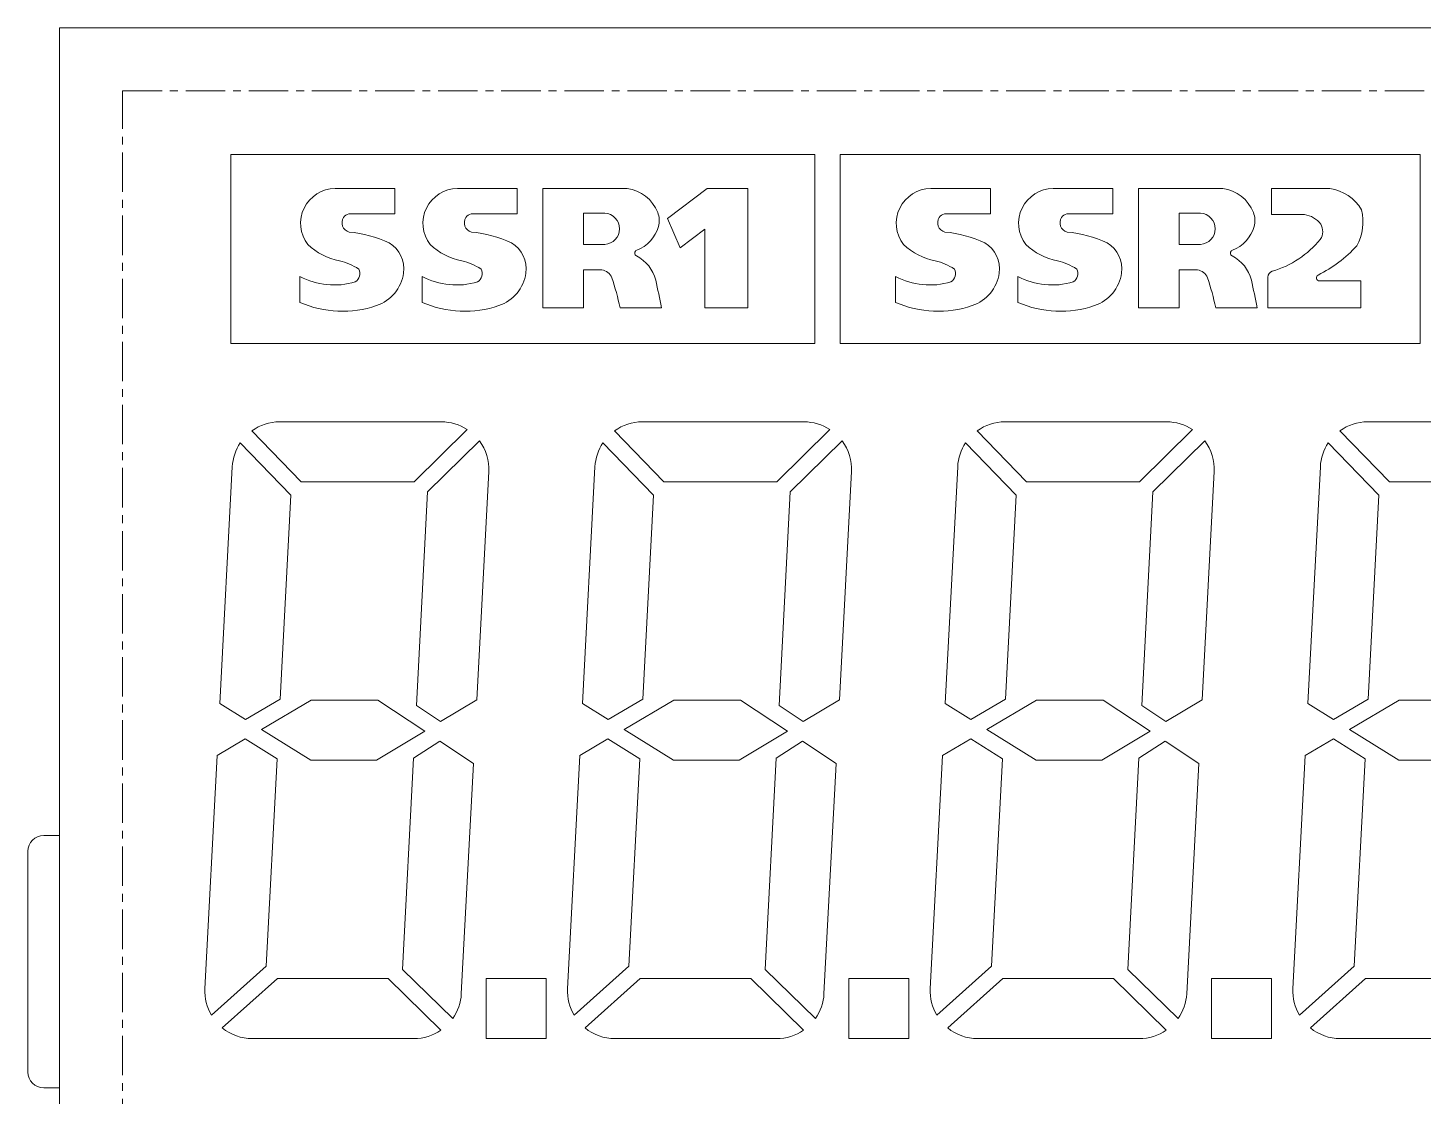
# Model space of a CAD drawing. Extents: x 105 to 1195, y -174 to 82.
# Drawn here: x 1034.8 to 1079.02, y -88.7 to -54.84 of the extents above; entities that cross this region are included whole.
import ezdxf

# ---------------------------------------------------------------- set-up
doc = ezdxf.new("R2010")
doc.units = 0
doc.header["$MEASUREMENT"] = 0
doc.linetypes.add('AUSGEZOGEN', pattern=[0])
doc.linetypes.add('CENTER', pattern=[2, 1.25, -0.25, 0.25, -0.25])
doc.layers.get('0').update_dxf_attribs({"linetype": 'AUSGEZOGEN'})

# ---------------------------------------------------------------- blocks, each defined once
blk = doc.blocks.new('0')
at = {"lineweight": 5}
for p, q in [((0, 65.19999999999993), (0, -1.13686837721616e-13)), ((86, 65.19999999999993), (0, 65.19999999999993))]:
    blk.add_line(p, q, dxfattribs=at)
at = {"linetype": 'CENTER', "lineweight": 5}
blk.add_lwpolyline([(84, 63.19999999999993), (83.99999999999994, 8), (2, 7.999999999999886), (2, 63.19999999999993)], close=True, dxfattribs=at)
at = {"lineweight": 5}
for points in [[(23.93472684034293, 61.18999999999994), (23.93472684034293, 55.18999999999994), (5.42999999999995, 55.18999999999994), (5.42999999999995, 61.18999999999994)], [(43.12415704911641, 55.18999999999994), (24.73472684034294, 55.18999999999994), (24.73472684034294, 61.18999999999994), (43.12415704911643, 61.18999999999994)], [(21.81126254494791, 56.32772513796124), (20.45100950760784, 56.32772513796124), (20.45100950760786, 58.81471586834539), (19.66621538260182, 58.22540688864581), (19.26313702760524, 59.16004361176181), (20.52286992939082, 60.1059883982872), (21.81126254494791, 60.1059883982872)], [(11.57359671698123, 42.90441465990898), (10.09067277505957, 43.88627733673042), (7.979455448198195, 43.88627733673036), (6.404534371735792, 42.96088744391375), (7.963889673134702, 41.98627733673038), (10.04953047497145, 41.9862773367305)], [(23.06659356195149, 42.90441465990898), (21.58366962002984, 43.88627733673042), (19.47245229316846, 43.88627733673036), (17.89753121670606, 42.96088744391375), (19.45688651810497, 41.98627733673038), (21.54252731994171, 41.9862773367305)], [(34.55959040692176, 42.90441465990892), (33.0766664650001, 43.88627733673036), (30.96544913813872, 43.88627733673025), (29.39052806167632, 42.96088744391363), (30.94988336307523, 41.98627733673032), (33.03552416491198, 41.98627733673038)], [(46.05258725189202, 42.90441465990887), (44.56966330997037, 43.88627733673025), (42.45844598310899, 43.88627733673019), (40.88352490664658, 42.96088744391358), (42.44288020804549, 41.98627733673027), (44.52852100988224, 41.98627733673027)], [(13.5189753059434, 35.06127733673043), (15.41897530594341, 35.06127733673043), (15.41897530594343, 33.16127733673045), (13.51897530594343, 33.16127733673051)], [(25.01197215091366, 35.06127733673043), (26.91197215091367, 35.06127733673043), (26.9119721509137, 33.16127733673045), (25.01197215091369, 33.16127733673051)], [(36.50496899588393, 35.06127733673031), (38.40496899588393, 35.06127733673031), (38.40496899588396, 33.16127733673039), (36.50496899588396, 33.16127733673045)]]:
    blk.add_lwpolyline(points, close=True, dxfattribs=at)
for points in [[(10.9029390373629, 57.42870416229096, 0.3053641482828945), (10.44726024095996, 58.38119890324026, 0.09096848050798545), (9.179695450422855, 58.72684011547915, -0.5172087346856733), (9.004417150539098, 59.19058493160912, -0.2018629055348342), (9.170247053515027, 59.301042732984), (10.63125372107731, 59.301042732984), (10.63125372107731, 60.1059883982872), (8.738421946888934, 60.1059883982872, 0.6218524294777691), (7.871540311645163, 58.33227783151904, 0.1368773156280826), (8.87642474038455, 57.81085856379821, -0.1000333351837523), (9.485710234841804, 57.55429271026276, -0.4005037041084019), (9.370590826421335, 57.14576757897237, -0.1942323901637856), (7.616574091745292, 57.31681036425641), (7.616574091745292, 56.49912504597717, 0.1868661714158998), (10.05138909449977, 56.39649233724992, 0.2834585576306174)], [(11.74756952226778, 58.33227783151904, 0.1368773156280799), (12.75245395100717, 57.81085856379821, -0.1000333351837631), (13.36173944546442, 57.55429271026276, -0.4005037041084375), (13.24662003704395, 57.14576757897237, -0.1942323901637924), (11.49260330236791, 57.31681036425641), (11.49260330236791, 56.49912504597717, 0.1868661714159082), (13.92741830512239, 56.39649233724992, 0.2834585576306184), (14.77896824798552, 57.42870416229096, 0.3053641482828994), (14.32328945158258, 58.38119890324026, 0.0909684805080042), (13.05572466104547, 58.72684011547915, -0.5172087346856905), (12.88044636116172, 59.19058493160912, -0.2018629055347538), (13.04627626413765, 59.301042732984), (14.50728293169993, 59.301042732984), (14.50728293169993, 60.1059883982872), (12.61445115751155, 60.1059883982872, 0.6218524294777747)], [(18.29422333003274, 58.1535877910402, 0.6453298801886785), (18.2842152238687, 57.97162423184716, -0.2127960951827153), (18.89551448044983, 57.20301475034364, -0.009563694421341988), (19.07324269721585, 56.32772513796124), (17.76472109711526, 56.32772513796124, 0.02666869431303716), (17.50470782132504, 57.27868188819787, 0.263710767250504), (17.18215834231739, 57.52911501387655), (16.60621444921557, 57.52911501387655), (16.6062144492156, 56.32772513796124), (15.31536673637251, 56.32772513796124), (15.31536673637257, 60.1059883982872), (17.98712048797717, 60.1059883982872, -0.2708438862653738), (18.95680700622131, 59.35227106499474, -0.1661178181321649), (18.98026046490148, 58.90023984071746, -0.2371641808969318)], [(26.74785235586512, 58.33227783151904, 0.1368773156280799), (27.75273678460451, 57.81085856379821, -0.1000333351837631), (28.36202227906176, 57.55429271026276, -0.4005037041084375), (28.24690287064129, 57.14576757897237, -0.1942323901637924), (26.49288613596525, 57.31681036425641), (26.49288613596525, 56.49912504597717, 0.1868661714159082), (28.92770113871973, 56.39649233724992, 0.2834585576306184), (29.77925108158286, 57.42870416229096, 0.3053641482828994), (29.32357228517992, 58.38119890324026, 0.0909684805080042), (28.05600749464281, 58.72684011547915, -0.5172087346856905), (27.88072919475906, 59.19058493160912, -0.2018629055347538), (28.04655909773498, 59.301042732984), (29.50756576529727, 59.301042732984), (29.50756576529727, 60.1059883982872), (27.61473399110889, 60.1059883982872, 0.6218524294777747)], [(31.75675840538167, 59.19058493160912, -0.2018629055347538), (31.9225883083576, 59.301042732984), (33.38359497591989, 59.301042732984), (33.38359497591989, 60.1059883982872), (31.49076320173151, 60.1059883982872, 0.6218524294777747), (30.62388156648774, 58.33227783151904, 0.1368773156280799), (31.62876599522713, 57.81085856379821, -0.1000333351837631), (32.23805148968438, 57.55429271026276, -0.4005037041084375), (32.12293208126391, 57.14576757897237, -0.1942323901637924), (30.36891534658787, 57.31681036425641), (30.36891534658787, 56.49912504597717, 0.1868661714159082), (32.80373034934235, 56.39649233724992, 0.2834585576306184), (33.65528029220548, 57.42870416229096, 0.3053641482828994), (33.19960149580254, 58.38119890324026, 0.0909684805080042), (31.93203670526543, 58.72684011547915, -0.5172087346856905)], [(34.19167878059253, 60.1059883982872), (36.86343253219712, 60.1059883982872, -0.2708438862653738), (37.83311905044127, 59.35227106499474, -0.1661178181321649), (37.85657250912143, 58.90023984071746, -0.2371641808969318), (37.17053537425269, 58.1535877910402, 0.6453298801886785), (37.16052726808866, 57.97162423184716, -0.2127960951827153), (37.77182652466979, 57.20301475034364, -0.009563694421341988), (37.9495547414358, 56.32772513796124), (36.64103314133521, 56.32772513796129, 0.02666869431304027), (36.381019865545, 57.27868188819787, 0.263710767250504), (36.05847038653735, 57.52911501387655), (35.48252649343553, 57.52911501387655), (35.4825264934355, 56.32772513796124), (34.19167878059247, 56.32772513796124)], [(39.95521406584558, 58.49676060872741, -0.1512967327034163), (38.43346105987681, 57.48755156695989, 0.3329220412252273), (38.28974531854635, 57.29563470416247), (38.28974531854638, 56.32772513796124), (41.23756612440627, 56.32772513796124), (41.23756612440627, 57.17672109856073), (39.9317734366706, 57.17672109856073, -0.7906763270631282), (39.8868888657193, 57.36608202565151, 0.09062428326909769), (41.10932871668496, 58.28813116321862, 0.1923931816241443), (41.25871086395398, 59.43412292747109, 0.2284719103250431), (40.26150984348112, 60.1059883982872), (38.41120024589637, 60.1059883982872), (38.4112002458964, 59.28029031918516), (39.45213961673869, 59.28029031918516, -0.1981587778326815), (39.96642906738521, 58.98129224600746, -0.2906461502457238)], [(16.60621444921554, 58.33438742287706), (17.28131382363773, 58.33438742287819, 0.9369932676749702), (17.28307881226226, 59.32755756511563), (16.60621444921557, 59.32755756511563)], [(35.4825264934355, 58.33438742287706), (36.15762586785769, 58.33438742287819, 0.9369932676749702), (36.15939085648222, 59.32755756511563), (35.48252649343553, 59.32755756511563)], [(6.098781924178041, 52.42853994093576), (7.663236858574834, 50.81127733673043), (11.23555555029819, 50.81127733673043), (12.92141920733164, 52.46859588184083, 0.145207713670017), (12.10340326853742, 52.7112773367304), (6.975293049266156, 52.7112773367304, 0.1572951912703835)], [(17.59177876914831, 52.42853994093576), (19.1562337035451, 50.81127733673043), (22.72855239526845, 50.81127733673043), (24.4144160523019, 52.46859588184083, 0.145207713670017), (23.59640011350768, 52.7112773367304), (18.46828989423642, 52.7112773367304, 0.1572951912703835)], [(29.08477561411857, 52.42853994093571), (30.64923054851536, 50.81127733673031), (34.22154924023872, 50.81127733673031), (35.90741289727217, 52.46859588184077, 0.145207713670017), (35.08939695847795, 52.71127733673029), (29.96128673920668, 52.71127733673029, 0.1572951912703835)], [(40.57777245908883, 52.42853994093559), (42.14222739348563, 50.8112773367302), (45.71454608520898, 50.8112773367302), (47.40040974224243, 52.46859588184066, 0.145207713670017), (46.58239380344821, 52.71127733673018), (41.45428358417695, 52.71127733673023, 0.1572951912703835)], [(5.477348747134272, 51.28978127109485), (5.084101106089832, 43.78616928019903), (5.897585391831001, 43.27773479691803), (6.993819740510588, 43.92185862101803), (7.332829451482411, 50.39054925453831), (5.729998224347611, 52.04748353081845, 0.1355655063613906)], [(13.30787091834912, 52.1052894622394), (11.66506973185344, 50.49030425216625), (11.30997063624622, 43.71460987119656), (12.07626620603065, 43.20723589326349), (13.22216588337398, 43.89755579760032), (13.6013475706693, 51.13277340236596, 0.1744583808259789)], [(16.97034559210454, 51.28978127109485), (16.5770979510601, 43.78616928019903), (17.39058223680127, 43.27773479691803), (18.48681658548085, 43.92185862101803), (18.82582629645268, 50.39054925453831), (17.22299506931788, 52.04748353081845, 0.1355655063613906)], [(24.80086776331939, 52.1052894622394), (23.1580665768237, 50.49030425216625), (22.80296748121648, 43.71460987119656), (23.56926305100092, 43.20723589326349), (24.71516272834424, 43.89755579760032), (25.09434441563957, 51.13277340236596, 0.1744583808259789)], [(28.4633424370748, 51.28978127109474), (28.07009479603036, 43.78616928019892), (28.88357908177153, 43.27773479691797), (29.97981343045112, 43.92185862101792), (30.31882314142294, 50.3905492545382), (28.71599191428814, 52.04748353081834, 0.1355655063613906)], [(36.29386460828965, 52.10528946223928), (34.65106342179396, 50.4903042521662), (34.29596432618675, 43.71460987119644), (35.06225989597118, 43.20723589326337), (36.2081595733145, 43.89755579760026), (36.58734126060983, 51.13277340236584, 0.1744583808259789)], [(39.95633928204506, 51.28978127109463), (39.56309164100063, 43.78616928019886), (40.37657592674179, 43.27773479691791), (41.47281027542138, 43.9218586210178), (41.8118199863932, 50.39054925453809), (40.2089887592584, 52.04748353081823, 0.1355655063613906)], [(4.997522842840652, 42.13415760495513), (5.889104446213992, 42.65803185917258), (6.894648489290859, 42.0295584210013), (6.549885813169539, 35.4510946731034), (4.815524584228825, 33.89992901120814, -0.1472293939333893), (4.609999999999957, 34.73978127109484)], [(11.22269174417869, 42.04922940170292), (10.87182740057926, 35.35433890263221), (12.4620233730447, 33.79698550244962, 0.1413566576289676), (12.73399882353496, 34.58277340236606), (13.11657639420679, 41.88278832201433), (12.0565287625376, 42.58465925130838)], [(16.49051968781092, 42.13415760495513), (17.38210129118426, 42.65803185917258), (18.38764533426112, 42.0295584210013), (18.0428826581398, 35.4510946731034), (16.30852142919909, 33.89992901120814, -0.1472293939333893), (16.10299684497022, 34.73978127109484)], [(22.71568858914895, 42.04922940170292), (22.36482424554953, 35.35433890263221), (23.95502021801497, 33.79698550244962, 0.1413566576289676), (24.22699566850523, 34.58277340236606), (24.60957323917705, 41.88278832201433), (23.54952560750786, 42.58465925130838)], [(27.98351653278118, 42.13415760495508), (28.87509813615452, 42.65803185917252), (29.88064217923139, 42.02955842100124), (29.53587950311007, 35.45109467310334), (27.80151827416935, 33.89992901120809, -0.1472293939333893), (27.59599368994049, 34.73978127109478)], [(34.20868543411922, 42.04922940170286), (33.85782109051979, 35.35433890263209), (35.44801706298523, 33.79698550244956, 0.1413566576289676), (35.71999251347549, 34.582773402366), (36.10257008414732, 41.88278832201422), (35.04252245247812, 42.58465925130832)], [(39.47651337775144, 42.13415760495502), (40.36809498112478, 42.65803185917241), (41.37363902420165, 42.02955842100118), (41.02887634808033, 35.45109467310328), (39.29451511913962, 33.89992901120797, -0.1472293939333893), (39.08899053491075, 34.73978127109467)], [(5.16105981754626, 33.49791592562417), (6.909057136499143, 35.06127733673043), (10.41359149295192, 35.06127733673043), (12.08485391040745, 33.42453176983895, -0.1515145927390636), (11.2360545214031, 33.16127733673045), (6.107944302131813, 33.16127733673045, -0.1724733020094586)], [(16.65405666251652, 33.49791592562417), (18.40205398146941, 35.06127733673043), (21.90658833792219, 35.06127733673043), (23.57785075537771, 33.42453176983895, -0.1515145927390636), (22.72905136637337, 33.16127733673045), (17.60094114710208, 33.16127733673045, -0.1724733020094586)], [(28.14705350748679, 33.49791592562406), (29.89505082643967, 35.06127733673031), (33.39958518289245, 35.06127733673037), (35.07084760034797, 33.42453176983884, -0.1515145927390636), (34.22204821134363, 33.16127733673039), (29.09393799207234, 33.16127733673034, -0.1724733020094586)], [(39.64005035245705, 33.49791592562394), (41.38804767140994, 35.0612773367302), (44.89258202786272, 35.06127733673031), (46.56384444531824, 33.42453176983878, -0.1515145927390636), (45.7150450563139, 33.16127733673034), (40.58693483704261, 33.16127733673022, -0.1724733020094586)]]:
    blk.add_lwpolyline(points, format="xyb", close=True, dxfattribs=at)
blk.add_lwpolyline([(0, 39.59999999999991), (-0.5, 39.59999999999997, 0.414213562373095), (-1, 39.09999999999997), (-1.000000000000028, 32.09999999999997, 0.414213562373095), (-0.5000000000000284, 31.59999999999997), (0, 31.59999999999991)], format="xyb", dxfattribs=at)

msp = doc.modelspace()

# ---------------------------------------------------------------- block references
at = {"lineweight": 5}
msp.add_blockref('0', (1035.804136074789, -120.0398688375584), dxfattribs=at)

doc.saveas('drawing.dxf')
